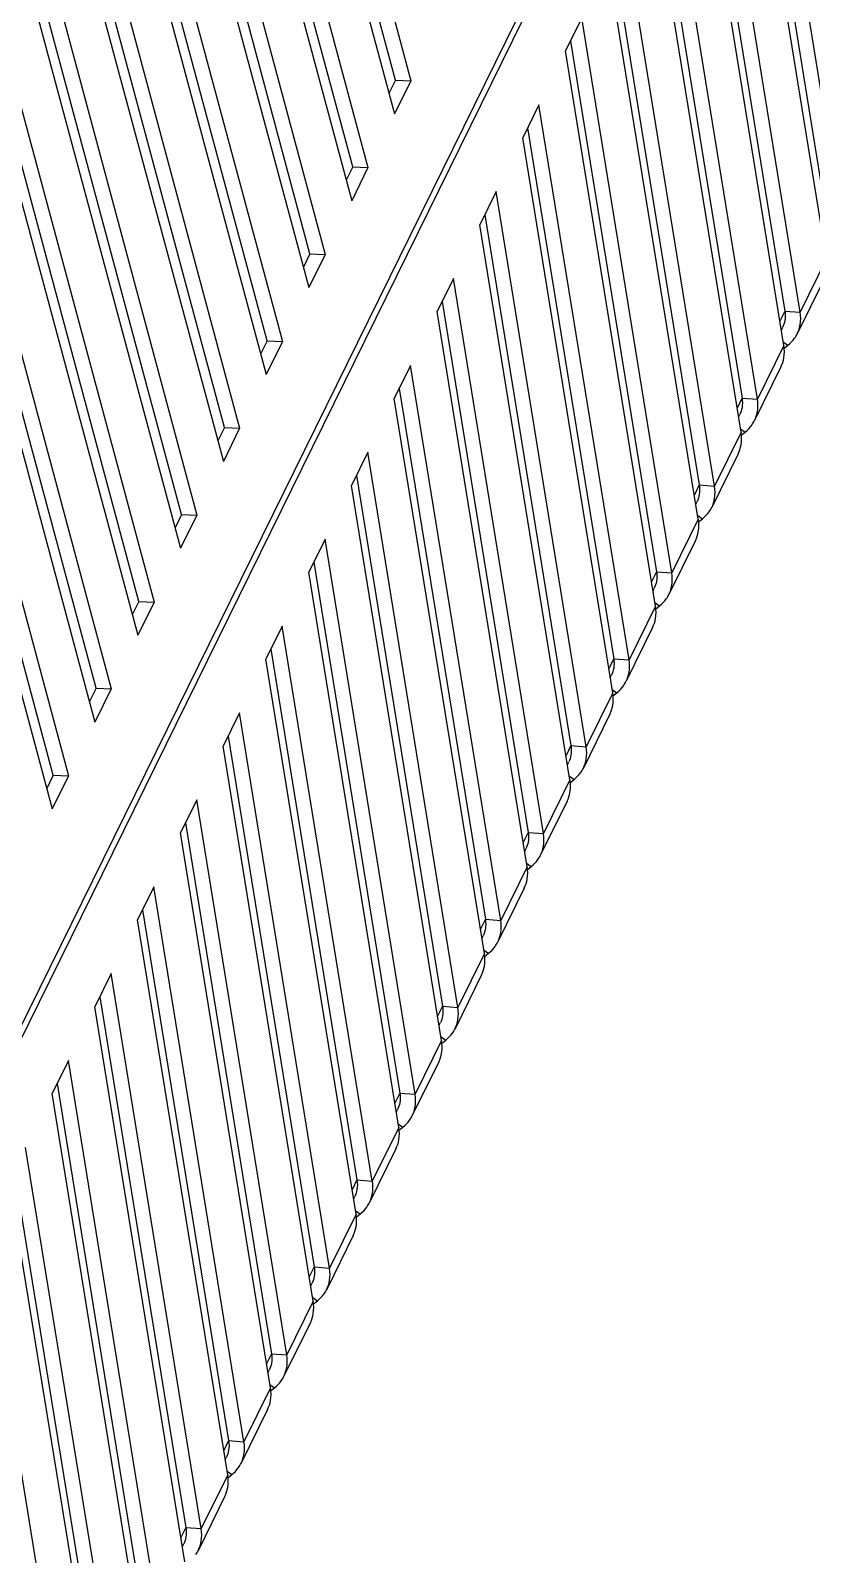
# Model space of a CAD drawing. Header units: millimetres. Extents: x 10368 to 13229, y -13270 to -11269.
# Drawn here: x 12905.2 to 12934.8, y -11938.1 to -11880.5 of the extents above; entities that cross this region are included whole.
import ezdxf

# ---------------------------------------------------------------- set-up
doc = ezdxf.new("R2010")
doc.units = ezdxf.units.MM

# ---------------------------------------------------------------- blocks, each defined once
blk = doc.blocks.new('u59')
at = {"color": 7, "linetype": 'Continuous'}
for p, q in [((321.824, 307.728), (404.94, 476.534)), ((321.892, 307.371), (404.993, 476.148)), ((354.827, 381.762), (349.131, 402.967)), ((349.702, 402.962), (355.404, 381.737)), ((349.086, 401.711), (354.788, 380.486)), ((353.21, 378.478), (347.514, 399.683)), ((348.085, 399.678), (353.787, 378.453)), ((347.469, 398.427), (353.171, 377.202)), ((371.739, 376.268), (368.336, 397.25)), ((351.593, 375.194), (345.897, 396.399)), ((346.468, 396.394), (352.17, 375.169)), ((367.905, 396.376), (371.159, 376.313)), ((371.123, 375.017), (367.719, 395.999)), ((345.852, 395.143), (351.554, 373.918)), ((370.122, 372.984), (366.719, 393.966)), ((349.976, 371.91), (344.28, 393.115)), ((344.851, 393.11), (350.553, 371.885)), ((366.288, 393.092), (369.542, 373.028)), ((369.506, 371.733), (366.102, 392.715)), ((344.235, 391.858), (349.937, 370.634)), ((368.505, 369.7), (365.101, 390.682)), ((348.359, 368.626), (342.663, 389.831)), ((343.234, 389.826), (348.936, 368.601)), ((364.671, 389.808), (367.925, 369.744)), ((367.889, 368.449), (364.485, 389.431)), ((342.618, 388.574), (348.32, 367.35)), ((366.888, 366.416), (363.484, 387.398)), ((346.742, 365.341), (341.046, 386.546)), ((341.617, 386.541), (347.319, 365.317)), ((366.272, 365.165), (362.868, 386.147)), ((363.054, 386.523), (366.308, 366.46)), ((341.001, 385.29), (346.703, 364.066)), ((361.867, 384.114), (361.251, 382.863)), ((365.271, 363.132), (361.867, 384.114)), ((345.125, 362.057), (339.429, 383.262)), ((340, 383.257), (345.702, 362.033)), ((361.437, 383.239), (364.691, 363.176)), ((364.655, 361.881), (361.251, 382.863)), ((339.384, 382.006), (345.086, 360.781)), ((354.827, 381.762), (354.58, 381.26)), ((355.404, 381.737), (354.788, 380.486)), ((354.827, 381.762), (355.404, 381.737)), ((360.25, 380.83), (359.634, 379.579)), ((363.654, 359.848), (360.25, 380.83)), ((343.508, 358.773), (337.812, 379.978)), ((338.383, 379.973), (344.085, 358.748)), ((359.82, 379.955), (363.074, 359.892)), ((363.038, 358.597), (359.634, 379.579)), ((337.767, 378.722), (343.468, 357.497)), ((353.21, 378.478), (352.963, 377.975)), ((353.787, 378.453), (353.171, 377.202)), ((353.21, 378.478), (353.787, 378.453)), ((358.633, 377.546), (358.017, 376.294)), ((362.037, 356.564), (358.633, 377.546)), ((341.891, 355.489), (336.195, 376.694)), ((336.766, 376.689), (342.468, 355.464)), ((361.421, 355.313), (358.017, 376.294)), ((358.203, 376.671), (361.457, 356.608)), ((336.15, 375.438), (341.851, 354.213)), ((351.593, 375.194), (351.346, 374.691)), ((352.17, 375.169), (351.554, 373.918)), ((351.593, 375.194), (352.17, 375.169)), ((371.123, 375.017), (370.122, 372.984)), ((357.016, 374.261), (356.4, 373.01)), ((360.42, 353.28), (357.016, 374.261)), ((371.015, 374.209), (370.015, 372.176)), ((356.586, 373.387), (359.84, 353.324)), ((359.804, 352.028), (356.4, 373.01)), ((369.542, 373.028), (369.357, 372.652)), ((369.542, 373.028), (370.122, 372.984)), ((369.412, 372.311), (369.459, 372.407)), ((349.976, 371.91), (349.729, 371.407)), ((350.553, 371.885), (349.937, 370.634)), ((349.976, 371.91), (350.553, 371.885)), ((369.506, 371.733), (368.505, 369.7)), ((369.484, 371.868), (369.661, 371.744)), ((369.506, 371.621), (369.661, 371.744)), ((355.399, 370.977), (354.783, 369.726)), ((358.803, 349.996), (355.399, 370.977)), ((369.398, 370.925), (368.398, 368.892)), ((354.969, 370.103), (358.223, 350.04)), ((358.186, 348.744), (354.783, 369.726)), ((367.925, 369.744), (367.74, 369.368)), ((367.925, 369.744), (368.505, 369.7)), ((367.795, 369.027), (367.842, 369.123)), ((348.359, 368.626), (348.112, 368.123)), ((348.936, 368.601), (348.32, 367.35)), ((348.359, 368.626), (348.936, 368.601)), ((367.889, 368.449), (366.888, 366.416)), ((367.867, 368.583), (368.044, 368.46)), ((367.889, 368.337), (368.044, 368.46)), ((353.782, 367.693), (353.166, 366.442)), ((357.186, 346.711), (353.782, 367.693)), ((367.781, 367.641), (366.781, 365.608)), ((356.569, 345.46), (353.166, 366.442)), ((353.352, 366.819), (356.606, 346.756)), ((366.308, 366.46), (366.123, 366.084)), ((366.308, 366.46), (366.888, 366.416)), ((366.178, 365.743), (366.225, 365.839)), ((346.742, 365.341), (346.495, 364.839)), ((347.319, 365.317), (346.703, 364.066)), ((346.742, 365.341), (347.319, 365.317)), ((366.25, 365.299), (366.427, 365.176)), ((366.272, 365.165), (365.271, 363.132)), ((366.272, 365.053), (366.427, 365.176)), ((352.165, 364.409), (351.549, 363.158)), ((355.568, 343.427), (352.165, 364.409)), ((366.164, 364.357), (365.163, 362.324)), ((351.735, 363.535), (354.989, 343.471)), ((354.952, 342.176), (351.549, 363.158)), ((364.691, 363.176), (364.506, 362.799)), ((364.691, 363.176), (365.271, 363.132)), ((364.561, 362.459), (364.608, 362.555)), ((345.125, 362.057), (344.878, 361.555)), ((345.702, 362.033), (345.086, 360.781)), ((345.125, 362.057), (345.702, 362.033)), ((364.655, 361.881), (363.654, 359.848)), ((364.633, 362.015), (364.81, 361.891)), ((364.655, 361.768), (364.81, 361.891)), ((350.548, 361.125), (349.932, 359.874)), ((353.951, 340.143), (350.548, 361.125)), ((364.547, 361.073), (363.546, 359.04)), ((350.118, 360.251), (353.372, 340.187)), ((353.335, 338.892), (349.932, 359.874)), ((363.074, 359.892), (362.889, 359.515)), ((363.074, 359.892), (363.654, 359.848)), ((362.944, 359.174), (362.991, 359.271)), ((343.508, 358.773), (343.261, 358.271)), ((344.085, 358.748), (343.468, 357.497)), ((343.508, 358.773), (344.085, 358.748)), ((363.038, 358.597), (362.037, 356.564)), ((363.016, 358.731), (363.193, 358.607)), ((363.038, 358.484), (363.193, 358.607)), ((348.931, 357.841), (348.315, 356.59)), ((352.334, 336.859), (348.931, 357.841)), ((362.93, 357.789), (361.929, 355.756)), ((348.501, 356.966), (351.755, 336.903)), ((361.457, 356.608), (361.272, 356.231)), ((361.457, 356.608), (362.037, 356.564)), ((351.718, 335.608), (348.315, 356.59)), ((341.891, 355.489), (341.644, 354.987)), ((342.468, 355.464), (341.851, 354.213)), ((341.891, 355.489), (342.468, 355.464)), ((361.327, 355.89), (361.374, 355.986)), ((361.399, 355.447), (361.576, 355.323)), ((361.421, 355.313), (360.42, 353.28)), ((361.421, 355.2), (361.576, 355.323)), ((347.314, 354.557), (346.698, 353.306)), ((350.717, 333.575), (347.314, 354.557)), ((361.313, 354.505), (360.312, 352.472)), ((350.101, 332.324), (346.698, 353.306)), ((346.884, 353.682), (350.138, 333.619)), ((359.84, 353.324), (359.655, 352.947)), ((359.84, 353.324), (360.42, 353.28)), ((359.71, 352.606), (359.757, 352.702)), ((359.804, 352.028), (358.803, 349.996)), ((359.782, 352.163), (359.959, 352.039)), ((359.804, 351.916), (359.959, 352.039)), ((345.697, 351.273), (345.081, 350.022)), ((349.1, 330.291), (345.697, 351.273)), ((359.696, 351.221), (358.695, 349.188)), ((345.267, 350.398), (348.521, 330.335)), ((348.484, 329.04), (345.081, 350.022)), ((358.223, 350.04), (358.037, 349.663)), ((358.223, 350.04), (358.803, 349.996)), ((358.093, 349.322), (358.14, 349.418)), ((358.186, 348.744), (357.186, 346.711)), ((358.165, 348.879), (358.342, 348.755)), ((358.187, 348.632), (358.342, 348.755)), ((344.08, 347.989), (343.464, 346.737)), ((347.483, 327.007), (344.08, 347.989)), ((358.079, 347.936), (357.078, 345.904)), ((343.65, 347.114), (346.904, 327.051)), ((346.867, 325.756), (343.464, 346.737)), ((356.606, 346.756), (356.42, 346.379)), ((356.606, 346.756), (357.186, 346.711)), ((356.476, 346.038), (356.523, 346.134)), ((356.569, 345.46), (355.568, 343.427)), ((356.548, 345.595), (356.725, 345.471)), ((356.57, 345.348), (356.725, 345.471)), ((342.463, 344.704), (341.847, 343.453)), ((345.866, 323.723), (342.463, 344.704)), ((356.462, 344.652), (355.461, 342.619)), ((345.25, 322.471), (341.847, 343.453)), ((342.033, 343.83), (345.287, 323.767)), ((354.989, 343.471), (354.803, 343.095)), ((354.989, 343.471), (355.568, 343.427)), ((354.859, 342.754), (354.906, 342.85)), ((354.931, 342.311), (355.108, 342.187)), ((354.952, 342.176), (353.951, 340.143)), ((354.953, 342.064), (355.108, 342.187)), ((344.249, 320.439), (340.846, 341.42)), ((354.845, 341.368), (353.844, 339.335)), ((340.416, 340.546), (343.67, 320.483)), ((343.633, 319.187), (340.23, 340.169)), ((353.372, 340.187), (353.186, 339.811)), ((353.372, 340.187), (353.951, 340.143)), ((353.242, 339.47), (353.289, 339.566)), ((353.335, 338.892), (352.334, 336.859)), ((353.314, 339.026), (353.491, 338.903)), ((353.336, 338.78), (353.491, 338.903)), ((342.632, 317.154), (339.229, 338.136)), ((353.228, 338.084), (352.227, 336.051)), ((351.755, 336.903), (351.569, 336.526)), ((351.755, 336.903), (352.334, 336.859)), ((351.625, 336.186), (351.672, 336.282)), ((351.718, 335.608), (350.717, 333.575)), ((351.697, 335.742), (351.874, 335.619)), ((351.719, 335.496), (351.874, 335.619)), ((351.611, 334.8), (350.61, 332.767)), ((350.138, 333.619), (349.952, 333.242)), ((350.138, 333.619), (350.717, 333.575)), ((350.008, 332.901), (350.055, 332.998)), ((350.08, 332.458), (350.257, 332.334)), ((350.101, 332.324), (349.1, 330.291)), ((350.102, 332.211), (350.257, 332.334)), ((349.994, 331.516), (348.993, 329.483)), ((348.521, 330.335), (348.335, 329.958)), ((348.521, 330.335), (349.1, 330.291)), ((348.391, 329.617), (348.438, 329.714)), ((348.484, 329.04), (347.483, 327.007)), ((348.463, 329.174), (348.64, 329.05)), ((348.485, 328.927), (348.64, 329.05)), ((348.377, 328.232), (347.376, 326.199)), ((346.904, 327.051), (346.718, 326.674)), ((346.904, 327.051), (347.483, 327.007)), ((346.774, 326.333), (346.821, 326.429))]:
    blk.add_line(p, q, dxfattribs=at)
for centre in [(368.945, 372.701), (367.328, 369.417), (365.711, 366.133), (364.094, 362.849), (362.477, 359.565), (360.86, 356.281), (359.243, 352.996), (357.626, 349.712), (356.009, 346.428), (354.392, 343.144), (352.775, 339.86), (351.158, 336.576), (349.541, 333.292), (347.924, 330.008), (346.307, 326.723)]:
    blk.add_arc(centre, 1.191, 324.32645, 333.86627, dxfattribs=at)
for points, start_tangent, end_tangent in [([(369.542, 373.028), (369.542, 372.663), (369.459, 372.407)], (0.160105, -0.9871), (-0.440662, -0.897673)), ([(370.014, 372.177), (370.122, 372.509), (370.122, 372.984)], (0.440666, 0.897671), (-0.160105, 0.9871)), ([(369.398, 370.925), (369.506, 371.258), (369.506, 371.733)], (0.440658, 0.897675), (-0.160105, 0.9871)), ([(369.661, 371.744), (369.913, 372.007)], (0.783462, 0.62144), (0.582554, 0.812792)), ([(367.925, 369.744), (367.925, 369.379), (367.842, 369.123)], (0.160105, -0.9871), (-0.440662, -0.897673)), ([(368.397, 368.892), (368.505, 369.225), (368.505, 369.7)], (0.440666, 0.897671), (-0.160105, 0.9871)), ([(368.044, 368.46), (368.296, 368.722)], (0.783462, 0.62144), (0.582554, 0.812792)), ([(367.781, 367.641), (367.889, 367.974), (367.889, 368.449)], (0.440658, 0.897675), (-0.160105, 0.9871)), ([(366.308, 366.46), (366.308, 366.095), (366.225, 365.839)], (0.160105, -0.9871), (-0.440662, -0.897673)), ([(366.78, 365.608), (366.888, 365.941), (366.888, 366.416)], (0.440666, 0.897671), (-0.160105, 0.9871)), ([(366.427, 365.176), (366.679, 365.438)], (0.783462, 0.62144), (0.582554, 0.812792)), ([(366.164, 364.357), (366.272, 364.69), (366.272, 365.165)], (0.440658, 0.897675), (-0.160105, 0.9871)), ([(364.691, 363.176), (364.691, 362.811), (364.608, 362.555)], (0.160105, -0.9871), (-0.440662, -0.897673)), ([(365.163, 362.324), (365.271, 362.657), (365.271, 363.132)], (0.440666, 0.897671), (-0.160105, 0.9871)), ([(364.547, 361.073), (364.655, 361.406), (364.655, 361.881)], (0.440658, 0.897675), (-0.160105, 0.9871)), ([(364.81, 361.891), (365.062, 362.154)], (0.783462, 0.62144), (0.582554, 0.812792)), ([(363.074, 359.892), (363.074, 359.526), (362.991, 359.271)], (0.160105, -0.9871), (-0.440662, -0.897673)), ([(363.546, 359.04), (363.654, 359.373), (363.654, 359.848)], (0.440666, 0.897671), (-0.160105, 0.9871)), ([(362.93, 357.789), (363.038, 358.121), (363.038, 358.597)], (0.440658, 0.897675), (-0.160105, 0.9871)), ([(363.193, 358.607), (363.445, 358.87)], (0.783462, 0.62144), (0.582554, 0.812792)), ([(361.457, 356.608), (361.457, 356.242), (361.374, 355.987)], (0.160105, -0.9871), (-0.440662, -0.897673)), ([(361.929, 355.756), (362.037, 356.089), (362.037, 356.564)], (0.440666, 0.897671), (-0.160105, 0.9871)), ([(361.576, 355.323), (361.828, 355.586)], (0.783462, 0.62144), (0.582554, 0.812792)), ([(361.313, 354.505), (361.421, 354.837), (361.421, 355.313)], (0.440658, 0.897675), (-0.160105, 0.9871)), ([(359.84, 353.324), (359.84, 352.958), (359.757, 352.702)], (0.160105, -0.9871), (-0.440662, -0.897673)), ([(360.312, 352.472), (360.42, 352.804), (360.42, 353.28)], (0.440666, 0.897671), (-0.160105, 0.9871)), ([(359.696, 351.221), (359.804, 351.553), (359.804, 352.028)], (0.440658, 0.897675), (-0.160105, 0.9871)), ([(359.959, 352.039), (360.211, 352.302)], (0.783462, 0.62144), (0.582554, 0.812792)), ([(358.223, 350.04), (358.223, 349.674), (358.14, 349.418)], (0.160105, -0.9871), (-0.440662, -0.897673)), ([(358.695, 349.188), (358.803, 349.52), (358.803, 349.995)], (0.440666, 0.897671), (-0.160105, 0.9871)), ([(358.079, 347.936), (358.187, 348.269), (358.187, 348.744)], (0.440658, 0.897675), (-0.160105, 0.9871)), ([(358.342, 348.755), (358.594, 349.018)], (0.783462, 0.62144), (0.582554, 0.812792)), ([(356.606, 346.756), (356.606, 346.39), (356.523, 346.134)], (0.160105, -0.9871), (-0.440662, -0.897673)), ([(357.078, 345.904), (357.186, 346.236), (357.186, 346.711)], (0.440666, 0.897671), (-0.160105, 0.9871)), ([(356.725, 345.471), (356.977, 345.734)], (0.783462, 0.62144), (0.582554, 0.812792)), ([(356.462, 344.652), (356.57, 344.985), (356.57, 345.46)], (0.440658, 0.897675), (-0.160105, 0.9871)), ([(354.989, 343.471), (354.989, 343.106), (354.906, 342.85)], (0.160105, -0.9871), (-0.440662, -0.897673)), ([(355.461, 342.619), (355.569, 342.952), (355.569, 343.427)], (0.440666, 0.897671), (-0.160105, 0.9871)), ([(355.108, 342.187), (355.36, 342.45)], (0.783462, 0.62144), (0.582554, 0.812792)), ([(354.845, 341.368), (354.953, 341.701), (354.953, 342.176)], (0.440658, 0.897675), (-0.160105, 0.9871)), ([(353.372, 340.187), (353.372, 339.822), (353.289, 339.566)], (0.160105, -0.9871), (-0.440662, -0.897673)), ([(353.844, 339.335), (353.952, 339.668), (353.952, 340.143)], (0.440666, 0.897671), (-0.160105, 0.9871)), ([(353.228, 338.084), (353.336, 338.417), (353.336, 338.892)], (0.440658, 0.897675), (-0.160105, 0.9871)), ([(353.491, 338.903), (353.743, 339.165)], (0.783462, 0.62144), (0.582554, 0.812792)), ([(351.755, 336.903), (351.755, 336.538), (351.672, 336.282)], (0.160105, -0.9871), (-0.440662, -0.897673)), ([(352.227, 336.051), (352.335, 336.384), (352.335, 336.859)], (0.440666, 0.897671), (-0.160105, 0.9871)), ([(351.874, 335.619), (352.126, 335.881)], (0.783462, 0.62144), (0.582554, 0.812792)), ([(351.611, 334.8), (351.719, 335.133), (351.719, 335.608)], (0.440658, 0.897675), (-0.160105, 0.9871)), ([(350.138, 333.619), (350.138, 333.254), (350.055, 332.998)], (0.160105, -0.9871), (-0.440662, -0.897673)), ([(350.61, 332.767), (350.718, 333.1), (350.718, 333.575)], (0.440666, 0.897671), (-0.160105, 0.9871)), ([(350.257, 332.334), (350.509, 332.597)], (0.783462, 0.62144), (0.582554, 0.812792)), ([(349.994, 331.516), (350.102, 331.849), (350.102, 332.324)], (0.440658, 0.897675), (-0.160105, 0.9871)), ([(348.521, 330.335), (348.521, 329.969), (348.438, 329.714)], (0.160105, -0.9871), (-0.440662, -0.897673)), ([(348.993, 329.483), (349.101, 329.816), (349.101, 330.291)], (0.440666, 0.897671), (-0.160105, 0.9871)), ([(348.377, 328.232), (348.485, 328.564), (348.485, 329.04)], (0.440658, 0.897675), (-0.160105, 0.9871)), ([(348.64, 329.05), (348.891, 329.313)], (0.783462, 0.62144), (0.582554, 0.812792)), ([(346.904, 327.051), (346.904, 326.685), (346.821, 326.429)], (0.160105, -0.9871), (-0.440662, -0.897673)), ([(347.376, 326.199), (347.484, 326.532), (347.484, 327.007)], (0.440666, 0.897671), (-0.160105, 0.9871))]:
    blk.add_spline(points, degree=3, dxfattribs=dict(at, start_tangent=start_tangent, end_tangent=end_tangent))

msp = doc.modelspace()

# ---------------------------------------------------------------- block references
msp.add_blockref('u59', (12564.199, -12264.161))

doc.saveas('drawing.dxf')
